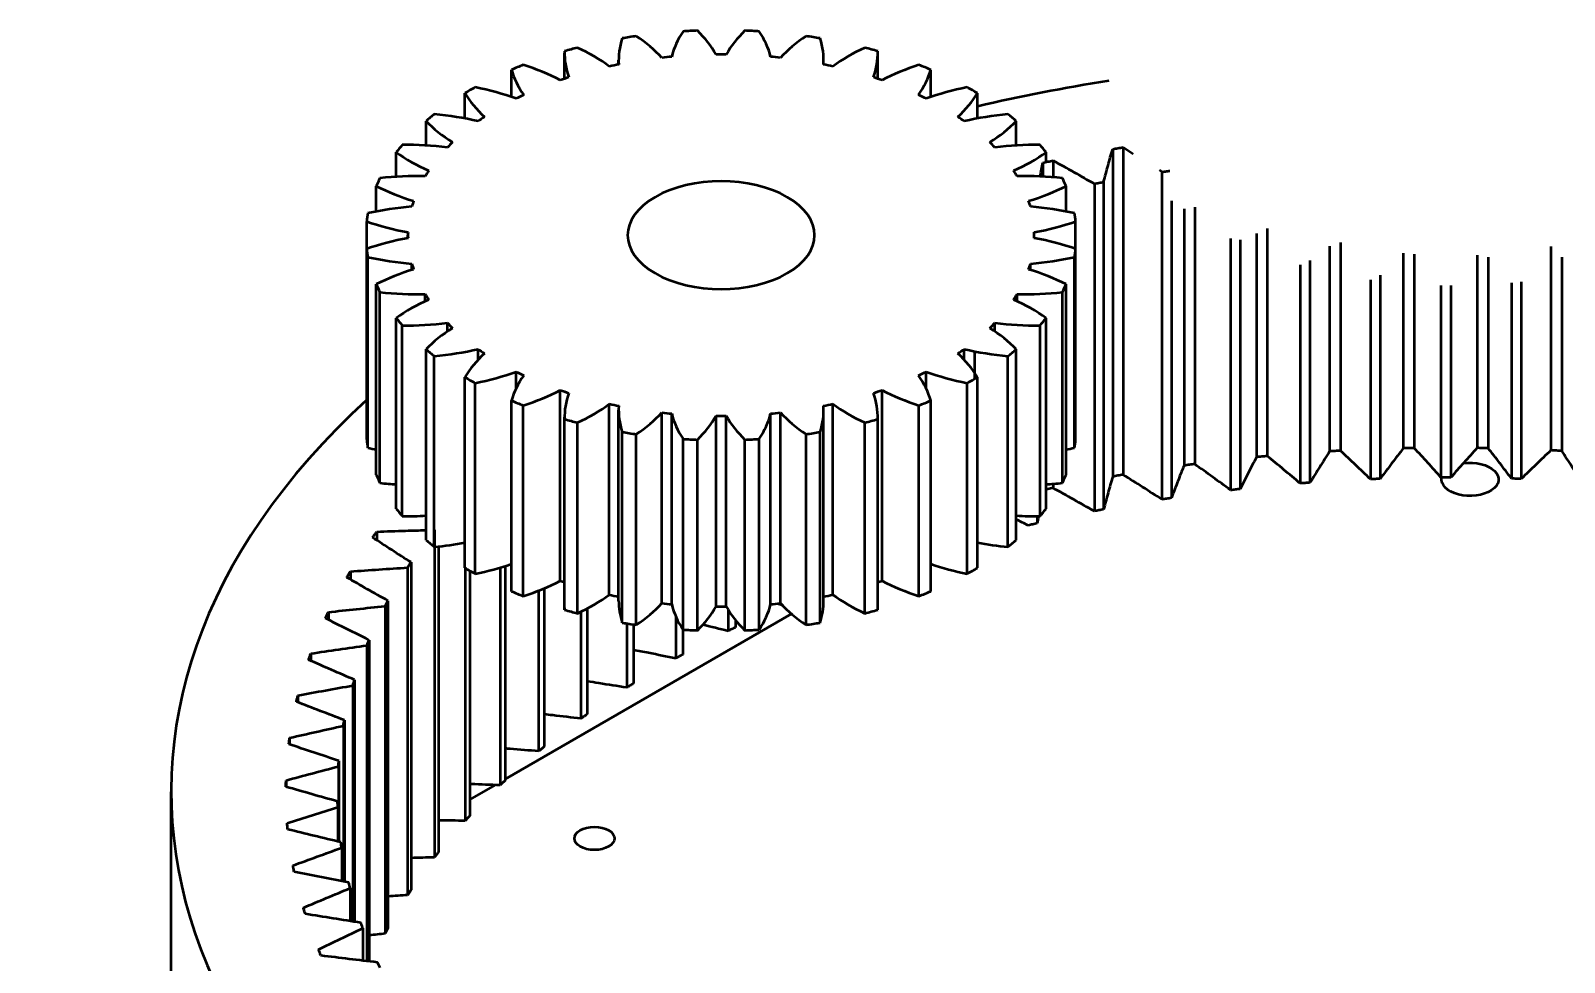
# Model space of a CAD drawing. Header units: inches. Extents: x 632 to 5727, y -9589 to -3994.
# Drawn here: x 723.07 to 769.94, y -4995.19 to -4966.7 of the extents above; entities that cross this region are included whole.
import ezdxf

# ---------------------------------------------------------------- set-up
doc = ezdxf.new("R2010")
doc.units = ezdxf.units.IN
doc.header["$MEASUREMENT"] = 0
doc.layers.add('visible line', color=7, linetype='Continuous', lineweight=50, plot=False)

msp = doc.modelspace()

# ---------------------------------------------------------------- linework, layer by layer
at = {"layer": 'visible line', "extrusion": (-0.707107, -0.408248, 0.57735)}
for p, q in [((739.38677, -4968.16837), (739.38677, -4967.38557)), ((748.96058, -4968.16837), (748.96058, -4967.38557)), ((741.0409, -4967.73201), (741.0409, -4967.60593)), ((747.30645, -4967.73201), (747.30645, -4967.60593)), ((737.76805, -4968.73015), (737.76805, -4967.89255)), ((750.5793, -4968.73015), (750.5793, -4967.89255)), ((736.34314, -4969.3856), (736.34314, -4968.61164)), ((752.00421, -4969.3856), (752.00421, -4968.61164)), ((735.15616, -4970.20848), (735.15616, -4969.46266)), ((753.19119, -4970.20848), (753.19119, -4969.46266)), ((734.24316, -4971.16602), (734.24316, -4970.41975)), ((754.10419, -4970.71581), (754.10419, -4970.41975)), ((754.31579, -4970.67107), (754.31579, -4971.18153)), ((756.14026, -4970.32098), (756.14026, -4980.33616)), ((756.46114, -4970.26587), (756.46114, -4980.28105)), ((754.00162, -4970.73781), (754.00162, -4971.16004)), ((757.64448, -4971.02), (757.64448, -4981.03518)), ((733.63191, -4972.22923), (733.63191, -4971.45384)), ((754.71544, -4972.22923), (754.71544, -4971.45384)), ((755.5796, -4971.38034), (755.5796, -4981.39553)), ((755.86325, -4971.32592), (755.86325, -4981.3411)), ((757.93354, -4971.9044), (757.93354, -4980.99125)), ((733.34095, -4973.37388), (733.34095, -4972.5335)), ((755.0064, -4973.37388), (755.0064, -4972.5335)), ((758.32039, -4972.1528), (758.32039, -4979.99848)), ((758.64667, -4972.0933), (758.64667, -4979.95523)), ((734.60225, -4973.04256), (734.60225, -4972.95369)), ((753.7451, -4973.04256), (753.7451, -4972.95369)), ((760.53322, -4972.90729), (760.53322, -4979.7413)), ((760.8636, -4972.74576), (760.8636, -4979.71009)), ((733.34095, -4979.206), (733.34095, -4973.37388)), ((755.0064, -4979.206), (755.0064, -4973.37388)), ((759.74479, -4973.05163), (759.74479, -4980.75117)), ((760.0381, -4973.09781), (760.0381, -4980.71791)), ((762.76985, -4973.29367), (762.76985, -4979.56568)), ((763.103, -4973.18248), (763.103, -4979.54662)), ((769.5322, -4973.29558), (769.5322, -4979.5335)), ((733.37915, -4979.45805), (733.37915, -4973.62593)), ((734.72221, -4974.01699), (734.72221, -4973.82587)), ((753.62514, -4974.01699), (753.62514, -4973.82587)), ((754.9682, -4979.45805), (754.9682, -4973.62593)), ((761.87208, -4973.86116), (761.87208, -4980.54464)), ((762.16844, -4973.73209), (762.16844, -4980.52219)), ((765.02128, -4973.50744), (765.02128, -4979.47231)), ((765.35584, -4973.53758), (765.35584, -4979.46549)), ((767.27842, -4973.56914), (767.27842, -4979.46156)), ((767.61306, -4973.62929), (767.61306, -4979.46701)), ((769.86557, -4973.6279), (769.86557, -4979.55119)), ((764.01776, -4974.31768), (764.01776, -4980.41642)), ((764.316, -4974.1774), (764.316, -4980.40487)), ((768.32975, -4974.41342), (768.32975, -4980.39667)), ((768.62812, -4974.38172), (768.62812, -4980.40701)), ((733.63191, -4980.28566), (733.63191, -4974.45354)), ((733.74533, -4980.53005), (733.74533, -4974.69793)), ((735.12812, -4974.97517), (735.12812, -4974.76018)), ((753.21923, -4974.97517), (753.21923, -4974.76018)), ((754.60202, -4980.53005), (754.60202, -4974.69793)), ((754.71544, -4980.28566), (754.71544, -4974.45354)), ((766.17321, -4974.4944), (766.17321, -4980.36703)), ((766.47212, -4974.49788), (766.47212, -4980.36642)), ((734.24316, -4981.31975), (734.24316, -4975.48763)), ((734.42837, -4981.54905), (734.42837, -4975.71693)), ((735.80888, -4975.89534), (735.80888, -4975.63961)), ((752.53847, -4975.89534), (752.53847, -4975.63961)), ((753.91898, -4981.54905), (753.91898, -4975.71693)), ((754.10419, -4981.31975), (754.10419, -4975.48763)), ((735.15616, -4982.27684), (735.15616, -4976.44472)), ((735.40752, -4982.4841), (735.40752, -4976.65198)), ((735.40752, -4976.65198), (735.40752, -4976.65198)), ((735.40752, -4982.4841), (735.40752, -4976.65198)), ((736.7438, -4976.76905), (736.7438, -4976.43742)), ((751.60355, -4976.76905), (751.60355, -4976.43742)), ((751.91307, -4976.50418), (751.91307, -4977.34987)), ((752.93984, -4982.4841), (752.93984, -4976.65198)), ((753.19119, -4982.27684), (753.19119, -4976.44472)), ((737.90447, -4977.64733), (737.90447, -4977.12938)), ((750.44288, -4977.64733), (750.44288, -4977.12938)), ((736.34314, -4983.12786), (736.34314, -4977.29574)), ((736.65302, -4983.30677), (736.65302, -4977.47465)), ((739.25562, -4983.52659), (739.25562, -4977.69447)), ((749.09173, -4983.52659), (749.09173, -4977.69447)), ((751.69433, -4983.30677), (751.69433, -4977.47465)), ((752.00421, -4983.12786), (752.00421, -4977.29574)), ((737.76805, -4983.84695), (737.76805, -4978.01484)), ((738.12703, -4983.99208), (738.12703, -4978.15996)), ((740.75621, -4983.94763), (740.75621, -4978.11551)), ((747.59114, -4983.94763), (747.59114, -4978.11551)), ((750.22032, -4983.99208), (750.22032, -4978.15996)), ((750.5793, -4983.84695), (750.5793, -4978.01484)), ((739.38677, -4984.35393), (739.38677, -4978.52181)), ((739.3876, -4984.41226), (739.3876, -4978.58015)), ((741.0409, -4984.13357), (741.0409, -4978.30145)), ((742.36064, -4984.21183), (742.36064, -4978.37971)), ((742.66302, -4984.24261), (742.66302, -4978.4105)), ((744.02015, -4984.31116), (744.02015, -4978.47905)), ((744.3272, -4984.31116), (744.3272, -4978.47905)), ((745.68433, -4984.24261), (745.68433, -4978.4105)), ((745.98671, -4984.21183), (745.98671, -4978.37971)), ((747.30645, -4984.13357), (747.30645, -4978.30145)), ((748.95975, -4984.41226), (748.95975, -4978.58015)), ((748.96058, -4984.35393), (748.96058, -4978.52181)), ((739.78477, -4984.51919), (739.78477, -4978.68707)), ((741.15256, -4984.80662), (741.15256, -4978.9745)), ((741.57586, -4984.8721), (741.57586, -4979.03998)), ((746.77149, -4984.8721), (746.77149, -4979.03998)), ((747.19479, -4984.80662), (747.19479, -4978.9745)), ((748.56258, -4984.51919), (748.56258, -4978.68707)), ((743.00519, -4979.17965), (743.00519, -4985.77697)), ((743.00933, -4985.01803), (743.00933, -4979.18591)), ((743.44589, -4985.04008), (743.44589, -4979.20797)), ((744.90146, -4985.04008), (744.90146, -4979.20797)), ((745.33803, -4985.01803), (745.33803, -4979.18591)), ((754.31579, -4980.55796), (754.31579, -4980.68625)), ((753.83556, -4981.54952), (753.83556, -4981.76606)), ((733.64943, -4982.02135), (733.64943, -4982.28414)), ((735.40939, -4981.9666), (735.40939, -4991.98179)), ((735.40752, -4982.4841), (735.40752, -4982.4841)), ((735.53259, -4982.47182), (735.53259, -4991.82456)), ((732.8414, -4983.2382), (732.8414, -4983.4838)), ((734.59179, -4983.11911), (734.59179, -4993.1343)), ((734.69748, -4982.95769), (734.69748, -4992.97287)), ((736.35194, -4983.13315), (736.35194, -4990.86154)), ((736.49217, -4983.21571), (736.49217, -4990.70914)), ((737.41566, -4983.12057), (737.41566, -4989.77806)), ((737.57235, -4983.07324), (737.57235, -4989.6311)), ((738.76878, -4983.755), (738.76878, -4988.59478)), ((733.99019, -4984.13427), (733.99019, -4994.14945)), ((738.59626, -4983.82522), (738.59626, -4988.73571)), ((732.16866, -4984.48218), (732.16866, -4984.71357)), ((733.90245, -4984.29924), (733.90245, -4994.31442)), ((739.88899, -4984.46925), (739.88899, -4987.73869)), ((740.07665, -4984.37344), (740.07665, -4987.60437)), ((742.78959, -4984.61663), (742.78959, -4985.8965)), ((744.38577, -4984.41038), (744.38577, -4985.05875)), ((744.61407, -4984.72926), (744.61407, -4984.94736)), ((741.28865, -4984.82883), (741.28865, -4986.79102)), ((741.49068, -4984.85977), (741.49068, -4986.66383)), ((733.34414, -4985.50223), (733.34414, -4995.1536)), ((733.41358, -4985.33438), (733.41358, -4995.16173)), ((731.63394, -4985.74829), (731.63394, -4985.96785)), ((732.96997, -4986.55319), (732.96997, -4993.95108)), ((731.23938, -4987.03144), (731.23938, -4987.24109)), ((732.91911, -4986.72325), (732.91911, -4993.94316)), ((732.62906, -4987.95737), (732.62906, -4992.72288)), ((732.66114, -4987.78579), (732.66114, -4992.72916)), ((730.98657, -4988.32645), (730.98657, -4988.52783)), ((732.47517, -4989.19963), (732.47517, -4991.49806)), ((732.48834, -4989.02722), (732.48834, -4991.50119)), ((730.87653, -4989.6281), (730.87653, -4989.82258)), ((727.36679, -4999.99313), (727.36679, -4989.97795)), ((732.45806, -4990.44502), (732.45806, -4991.494)), ((732.57779, -4991.68853), (732.57779, -4992.71285)), ((732.83389, -4992.92515), (732.83389, -4993.92988)), ((733.22531, -4994.1499), (733.22531, -4995.13966))]:
    msp.add_line(p, q, dxfattribs=at)
at = {"layer": 'visible line'}
for p, q in [((756.46114, -4970.26587), (756.76957, -4970.46243)), ((757.64448, -4971.02), (757.56671, -4970.97043)), ((748.96058, -4983.01531), (748.95975, -4983.01579)), ((746.32539, -4984.53674), (737.57235, -4989.59031)), ((737.2595, -4989.77094), (736.49217, -4990.21395))]:
    msp.add_line(p, q, dxfattribs=at)
for centre, major_axis, start_param, end_param in [((744.17368, -4972.95369), (-10.85714, 0), -1.32917987, -1.28881401), ((736.93708, -4969.19083), (-6.14111, 0), -2.65334371, -2.42700715), ((748.74475, -4967.98878), (-6.14111, 0), -0.36551965, -0.1391831), ((744.17368, -4972.95369), (-10.85714, 0), -1.50371279, -1.46334693), ((738.17876, -4968.52248), (6.14111, 0), 0.31371602, 0.54005257), ((750.16859, -4968.52248), (-6.14111, 0), -0.54005257, -0.31371602), ((744.17368, -4972.95369), (-10.85714, 0), -1.67824572, -1.63787986), ((739.6026, -4967.98878), (6.14111, 0), 0.1391831, 0.36551965), ((751.41027, -4969.19083), (-6.14111, 0), -0.7145855, -0.48824895), ((744.17368, -4972.95369), (-10.85714, 0), -1.85277865, -1.81241278), ((745.52788, -4967.38557), (-6.14111, 0), -0.0164538, 0.20988275), ((744.17368, -4972.95369), (-10.85714, 0), -1.15464694, -1.11428108), ((735.91527, -4969.9735), (-6.14111, 0), -2.47881078, -2.25247423), ((747.18202, -4967.60593), (-6.14111, 0), -0.19098672, 0.03534983), ((741.16533, -4967.60593), (6.14111, 0), -0.03534983, 0.19098672), ((752.43208, -4969.9735), (-6.14111, 0), -0.88911843, -0.66278187), ((744.17368, -4972.95369), (-10.85714, 0), -2.02731157, -1.98694571), ((742.81947, -4967.38557), (6.14111, 0), -0.20988275, 0.0164538), ((744.17368, -4972.95369), (-10.85714, 0), -0.98011402, -0.93974816), ((735.14439, -4970.84673), (-6.14111, 0), -2.30427786, -2.0779413), ((744.17368, -4972.95369), (-9.57143, 0), -1.23777088, -1.20569007), ((744.17368, -4972.95369), (-9.57143, 0), -1.41230381, -1.38022299), ((744.17368, -4972.95369), (-9.57143, 0), -1.58683673, -1.55475592), ((744.17368, -4972.95369), (-9.57143, 0), -1.76136966, -1.72928884), ((744.17368, -4972.95369), (-9.57143, 0), -1.93590259, -1.90382177), ((753.20296, -4970.84673), (-6.14111, 0), -1.06365135, -0.8373148), ((744.17368, -4972.95369), (-10.85714, 0), -2.2018445, -2.16147863), ((743.8326, -4967.3344), (-6.14111, 0), 0.15807913, 0.38441568), ((744.17368, -4972.95369), (-9.57143, 0), -1.06323796, -1.03115714), ((744.17368, -4972.95369), (-9.57143, 0), -2.11043551, -2.07835469), ((744.51475, -4967.3344), (6.14111, 0), -0.38441568, -0.15807913), ((766.4429, -4989.97795), (-39.07611, 0), 4.98229344, 5.09086174), ((744.17368, -4972.95369), (-10.85714, 0), -0.80558109, -0.76521523), ((742.14768, -4967.45396), (-6.14111, 0), 0.33261205, 0.5589486), ((734.64786, -4971.78398), (-6.14111, 0), -2.12974493, -1.90340838), ((744.17368, -4972.95369), (-9.57143, 0), -0.88870503, -0.85662422), ((744.17368, -4972.95369), (-9.57143, 0), -2.28496844, -2.25288762), ((753.69949, -4971.78398), (-6.14111, 0), -1.23818428, -1.01184772), ((746.19967, -4967.45396), (6.14111, 0), -0.5589486, -0.33261205), ((744.17368, -4972.95369), (-10.85714, 0), -2.37637742, -2.33601156), ((744.17368, -4972.95369), (-10.85714, 0), -0.63104817, -0.59068231), ((734.44077, -4972.75677), (-6.14111, 0), -1.95521201, -1.72887545), ((753.90658, -4972.75677), (-6.14111, 0), -1.4127172, -1.18638065), ((744.17368, -4972.95369), (-10.85714, 0), -2.55091035, -2.51054448), ((740.52432, -4967.74063), (6.14111, 0), -2.63444768, -2.40811112), ((744.17368, -4972.95369), (-9.57143, 0), -0.71417211, -0.68209129), ((744.17368, -4972.95369), (-9.57143, 0), -2.45950136, -2.42742054), ((747.82303, -4967.74063), (6.14111, 0), -0.73348153, -0.50714498), ((744.17368, -4972.95369), (-10.85714, 0), -0.45651524, -0.41614938), ((734.52941, -4973.73554), (-6.14111, 0), -1.78067908, -1.55434253), ((744.17368, -4972.95369), (-9.57143, 0), -0.53963918, -0.50755837), ((744.17368, -4972.95369), (-9.57143, 0), -2.63403429, -2.60195347), ((753.81794, -4973.73554), (-6.14111, 0), -1.58725013, -1.36091357), ((744.17368, -4972.95369), (-10.85714, 0), -2.72544327, -2.68507741), ((739.01184, -4968.1857), (6.14111, 0), -2.45991475, -2.2335782), ((749.33551, -4968.1857), (6.14111, 0), -0.90801446, -0.6816779), ((734.91108, -4974.69056), (-6.14111, 0), -1.60614616, -1.3798096), ((744.17368, -4972.95369), (-9.57143, 0), -0.36510626, -0.33302544), ((744.17368, -4972.95369), (9.57143, 0), 0.33302544, 0.36510626), ((753.43627, -4974.69056), (-6.14111, 0), -1.76178305, -1.5354465), ((744.17368, -4972.95369), (-10.85714, 0), -0.28198232, -0.24161646), ((737.6562, -4968.77564), (6.14111, 0), -2.28538183, -2.05904527), ((750.69115, -4968.77564), (6.14111, 0), -1.08254738, -0.85621083), ((744.17368, -4972.95369), (10.85714, 0), 0.24161646, 0.28198232), ((735.57419, -4975.5928), (-6.14111, 0), -1.43161323, -1.20527668), ((744.17368, -4972.95369), (-9.57143, 0), -0.19057333, -0.15849252), ((744.17368, -4972.95369), (9.57143, 0), 0.15849252, 0.19057333), ((752.77316, -4975.5928), (-6.14111, 0), -1.93631598, -1.70997942), ((744.17368, -4972.95369), (-10.85714, 0), -0.10744939, -0.06708353), ((736.4986, -4969.49253), (6.14111, 0), -2.1108489, -1.88451235), ((751.84875, -4969.49253), (6.14111, 0), -1.25708031, -1.03074375), ((744.17368, -4972.95369), (10.85714, 0), 0.06708353, 0.10744939), ((744.17368, -4972.95369), (-9.57143, 0), -0.01604041, 0.01604041), ((744.17368, -4972.95369), (9.57143, 0), -0.01604041, 0.01604041), ((736.4986, -4976.41485), (-6.14111, 0), -1.25708031, -1.03074375), ((744.17368, -4972.95369), (-10.85714, 0), 0.06708353, 0.10744939), ((751.84875, -4976.41485), (-6.14111, 0), -2.1108489, -1.88451235), ((744.17368, -4972.95369), (10.85714, 0), -0.10744939, -0.06708353), ((735.57419, -4970.31458), (6.14111, 0), -1.93631598, -1.70997942), ((744.17368, -4972.95369), (-9.57143, 0), 0.15849252, 0.19057333), ((744.17368, -4972.95369), (9.57143, 0), -0.19057333, -0.15849252), ((752.77316, -4970.31458), (6.14111, 0), -1.43161323, -1.20527668), ((737.6562, -4977.13174), (-6.14111, 0), -1.08254738, -0.85621083), ((750.69115, -4977.13174), (-6.14111, 0), -2.28538183, -2.05904527), ((744.17368, -4972.95369), (-10.85714, 0), 0.24161646, 0.28198232), ((734.91108, -4971.21682), (6.14111, 0), -1.76178305, -1.5354465), ((744.17368, -4972.95369), (-9.57143, 0), 0.33302544, 0.36510626), ((744.17368, -4972.95369), (9.57143, 0), -0.36510626, -0.33302544), ((753.43627, -4971.21682), (6.14111, 0), -1.60614616, -1.3798096), ((744.17368, -4972.95369), (10.85714, 0), -0.28198232, -0.24161646), ((739.01184, -4977.72168), (-6.14111, 0), -0.90801446, -0.6816779), ((749.33551, -4977.72168), (-6.14111, 0), -2.45991475, -2.2335782), ((744.17368, -4972.95369), (10.85714, 0), -2.72544327, -2.68507741), ((734.52941, -4972.17184), (6.14111, 0), -1.58725013, -1.36091357), ((740.52432, -4978.16675), (-6.14111, 0), -0.73348153, -0.50714498), ((744.17368, -4972.95369), (9.57143, 0), -2.63403429, -2.60195347), ((744.17368, -4972.95369), (9.57143, 0), -0.53963918, -0.50755837), ((747.82303, -4978.16675), (-6.14111, 0), -2.63444768, -2.40811112), ((753.81794, -4972.17184), (6.14111, 0), -1.78067908, -1.55434253), ((744.17368, -4972.95369), (10.85714, 0), -0.45651524, -0.41614938), ((744.17368, -4972.95369), (10.85714, 0), -2.55091035, -2.51054424), ((734.44077, -4973.15061), (6.14111, 0), -1.41271627, -1.18638065), ((742.14768, -4978.45342), (-6.14111, 0), -0.5589486, -0.33261205), ((744.17368, -4972.95369), (9.57143, 0), -2.45950136, -2.42742054), ((744.17368, -4972.95369), (9.57143, 0), -0.71417211, -0.68209129), ((746.19967, -4978.45342), (6.14111, 0), 0.33261205, 0.5589486), ((753.90658, -4973.15061), (6.14111, 0), -1.95521201, -1.72887545), ((744.17368, -4972.95369), (10.85714, 0), -0.63104817, -0.59068231), ((734.64786, -4974.1234), (6.14111, 0), -1.23818428, -1.01184772), ((744.17368, -4972.95369), (9.57143, 0), -2.28496844, -2.25288762), ((744.17368, -4972.95369), (9.57143, 0), -0.88870503, -0.85662422), ((753.69949, -4974.1234), (6.14111, 0), -2.12974493, -1.90340838), ((744.17368, -4972.95369), (10.85714, 0), -2.37637742, -2.33601156), ((743.8326, -4978.57299), (-6.14111, 0), -0.38441568, -0.15807913), ((735.14439, -4975.06065), (6.14111, 0), -1.06365135, -0.8373148), ((744.17368, -4972.95369), (9.57143, 0), -2.11043551, -2.07835469), ((744.17368, -4972.95369), (9.57143, 0), -1.06323796, -1.03115714), ((753.20296, -4975.06065), (6.14111, 0), -2.30427786, -2.0779413), ((744.51475, -4978.57299), (6.14111, 0), 0.15807913, 0.38441568), ((744.17368, -4972.95369), (10.85714, 0), -0.80558109, -0.76521523), ((766.4429, -4989.97795), (-39.07611, 0), -0.56026441, 3.70185706), ((744.17368, -4972.95369), (10.85714, 0), -2.2018445, -2.16147863), ((745.52788, -4978.52181), (-6.14111, 0), -0.20988275, 0.0164538), ((735.91527, -4975.93388), (6.14111, 0), -0.88911843, -0.66278187), ((744.17368, -4972.95369), (9.57143, 0), -1.93590259, -1.90382177), ((744.17368, -4972.95369), (9.57143, 0), -1.23777088, -1.20569007), ((752.43208, -4975.93388), (6.14111, 0), -2.47881078, -2.25247423), ((742.81947, -4978.52181), (6.14111, 0), -0.0164538, 0.20988275), ((744.17368, -4972.95369), (10.85714, 0), -0.98011402, -0.93974816), ((744.17368, -4972.95369), (10.85714, 0), -2.02731157, -1.98694571), ((747.18202, -4978.30145), (-6.14111, 0), -0.03534983, 0.19098672), ((736.93708, -4976.71655), (6.14111, 0), -0.7145855, -0.48824895), ((744.17368, -4972.95369), (9.57143, 0), -1.76136966, -1.72928884), ((748.74475, -4977.9186), (-6.14111, 0), 0.1391831, 0.36551965), ((738.17876, -4977.3849), (6.14111, 0), -0.54005257, -0.31371602), ((744.17368, -4972.95369), (9.57143, 0), -1.58683673, -1.55475592), ((750.16859, -4977.3849), (-6.14111, 0), 0.31371602, 0.54005257), ((739.6026, -4977.9186), (6.14111, 0), -0.36551965, -0.1391831), ((744.17368, -4972.95369), (9.57143, 0), -1.41230381, -1.38022299), ((751.41027, -4976.71655), (6.14111, 0), -2.65334371, -2.42700715), ((741.16533, -4978.30145), (6.14111, 0), -0.19098672, 0.03534983), ((744.17368, -4972.95369), (10.85714, 0), -1.15464694, -1.11428108), ((744.17368, -4972.95369), (10.85714, 0), -1.85277865, -1.81241278), ((744.17368, -4972.95369), (10.85714, 0), -1.32917987, -1.28881401), ((744.17368, -4978.78581), (-10.85714, 0), 0.06708353, 0.10744939), ((735.57419, -4976.1467), (6.14111, 0), -1.93631598, -1.89259798), ((744.17368, -4972.95369), (10.85714, 0), -1.67824572, -1.63787986), ((744.17368, -4972.95369), (10.85714, 0), -1.50371279, -1.46334693), ((752.77316, -4976.1467), (6.14111, 0), -1.24899468, -1.20527668), ((744.17368, -4978.78581), (10.85714, 0), -0.10744939, -0.06708353), ((744.17368, -4978.78581), (-10.85714, 0), 0.24161646, 0.28198232), ((744.17368, -4978.78581), (10.85714, 0), -0.28198232, -0.24161646), ((734.91108, -4977.04894), (6.14111, 0), -1.76178305, -1.6797734), ((753.43627, -4977.04894), (6.14111, 0), -1.46181925, -1.3798096), ((744.17368, -4978.78581), (10.85714, 0), -2.72544327, -2.68507741), ((744.17368, -4978.78581), (10.85714, 0), -0.45651524, -0.41614938), ((734.52941, -4978.00396), (6.14111, 0), -1.58725013, -1.46856042), ((753.81794, -4978.00396), (6.14111, 0), -1.67303223, -1.55434253), ((744.17368, -4978.78581), (10.85714, 0), -2.55091035, -2.51054424), ((734.44077, -4978.98273), (6.14111, 0), -1.41271627, -1.25583855), ((753.90658, -4978.98273), (6.14111, 0), -1.8857541, -1.72887545), ((744.17368, -4978.78581), (10.85714, 0), -0.63104817, -0.59068231), ((744.17368, -4978.78581), (10.85714, 0), -2.37637742, -2.33601156), ((734.64786, -4979.95552), (6.14111, 0), -1.23818428, -1.03783944), ((753.69949, -4979.95552), (6.14111, 0), -2.10375322, -1.90340838), ((744.17368, -4978.78581), (10.85714, 0), -0.80558109, -0.76521523), ((735.14439, -4980.89277), (6.14111, 0), -1.06365135, -0.8373148), ((744.17368, -4978.78581), (9.57143, 0), -2.11043551, -2.09453917), ((744.17368, -4978.78581), (9.57143, 0), -1.04705349, -1.03115714), ((753.20296, -4980.89277), (6.14111, 0), -2.30427786, -2.0779413), ((744.17368, -4978.78581), (10.85714, 0), -2.2018445, -2.16147863), ((735.91527, -4981.766), (6.14111, 0), -0.88911843, -0.66278187), ((744.17368, -4978.78581), (9.57143, 0), -1.93590259, -1.90424594), ((747.18202, -4984.13357), (-6.14111, 0), 0, 0.19098672), ((736.93708, -4982.54867), (6.14111, 0), -0.7145855, -0.48824895), ((744.17368, -4978.78581), (9.57143, 0), -1.76136966, -1.72928884), ((748.74475, -4983.75072), (-6.14111, 0), 0.1391831, 0.36551965), ((739.6026, -4983.75072), (6.14111, 0), -0.36551965, -0.1391831), ((744.17368, -4978.78581), (9.57143, 0), -1.41230381, -1.38022299), ((751.41027, -4982.54867), (6.14111, 0), -2.65334371, -2.42700715), ((741.16533, -4984.13357), (6.14111, 0), -0.19098672, 0), ((744.17368, -4978.78581), (9.57143, 0), -1.23734671, -1.20569007), ((752.43208, -4981.766), (6.14111, 0), -2.47881078, -2.25247423), ((744.17368, -4978.78581), (10.85714, 0), -0.98011402, -0.93974816), ((745.52788, -4984.35393), (-6.14111, 0), 0, 0.0164538), ((744.17368, -4978.78581), (10.85714, 0), -2.02731157, -1.98694571), ((738.17876, -4983.21702), (6.14111, 0), -0.54005257, -0.31371602), ((744.17368, -4978.78581), (9.57143, 0), -1.58683673, -1.55475592), ((750.16859, -4983.21702), (-6.14111, 0), 0.31371602, 0.54005257), ((744.17368, -4978.78581), (10.85714, 0), -1.15464694, -1.11428108), ((742.81947, -4984.35393), (6.14111, 0), -0.0164538, 0), ((744.17368, -4978.78581), (10.85714, 0), -1.85277865, -1.81241278), ((744.17368, -4978.78581), (10.85714, 0), -1.67824572, -1.63787986), ((744.17368, -4978.78581), (10.85714, 0), -1.50371279, -1.46334693), ((744.17368, -4978.78581), (10.85714, 0), -1.32917987, -1.28881401)]:
    msp.add_ellipse(centre, major_axis=major_axis, ratio=0.57735027, start_param=start_param, end_param=end_param, dxfattribs=at)
at = {"layer": 'visible line', "extrusion": (9.9378e-30, 1.66533e-16, -1)}
msp.add_ellipse((744.17368, -4972.95369), major_axis=(-2.85714, 0), ratio=0.57735027, start_param=-5.49778714, end_param=0.78539816, dxfattribs=at)
at = {"layer": 'visible line', "extrusion": (0, 0, -1)}
msp.add_ellipse((767.06149, -4980.42189), major_axis=(-0.87482, 0), ratio=0.57735027, start_param=1.33361169, end_param=6.39217885, dxfattribs=at)
at = {"layer": 'visible line'}
msp.add_ellipse((740.3013, -4991.40046), major_axis=(-0.61237, 0), ratio=0.57735027, dxfattribs=at)
for points, knots in [([(754.00162, -4970.73781), (754.05389, -4970.72655), (754.10621, -4970.71535), (754.21093, -4970.6931), (754.26334, -4970.68205), (754.31579, -4970.67107)], [0, 0, 0, 0, 0.47762487, 0.47762487, 0.95524974, 0.95524974, 0.95524974, 0.95524974]), ([(754.31579, -4970.67107), (754.52863, -4970.78779), (754.73985, -4970.90565), (755.1604, -4971.14235), (755.37, -4971.26135), (755.5796, -4971.38034)], [0, 0, 0, 0, 2.5128792, 2.5128792, 5.02821938, 5.02821938, 5.02821938, 5.02821938]), ([(755.86325, -4971.32592), (755.90778, -4971.15816), (755.95231, -4970.9904), (756.04378, -4970.65545), (756.09078, -4970.48804), (756.14026, -4970.32098)], [0, 0, 0, 0, 2.51636882, 2.51636882, 5.03027565, 5.03027565, 5.03027565, 5.03027565]), ([(756.14026, -4970.32098), (756.19366, -4970.31165), (756.24711, -4970.30239), (756.35407, -4970.28402), (756.40758, -4970.27491), (756.46114, -4970.26587)], [0, 0, 0, 0, 0.47762487, 0.47762487, 0.95524974, 0.95524974, 0.95524974, 0.95524974]), ([(757.64448, -4971.02), (757.6926, -4971.01255), (757.74075, -4971.00517), (757.83711, -4970.99053), (757.88531, -4970.98326), (757.88248, -4970.98371)], [0, 0, 0, 0, 0.426448268, 0.426448268, 0.852896536, 0.852896536, 0.852896536, 0.852896536]), ([(755.5796, -4971.38034), (755.62681, -4971.37115), (755.67405, -4971.36202), (755.7686, -4971.34388), (755.81591, -4971.33487), (755.86325, -4971.32592)], [0, 0, 0, 0, 0.426448268, 0.426448268, 0.852896536, 0.852896536, 0.852896536, 0.852896536]), ([(762.76985, -4979.56568), (762.66651, -4979.72431), (762.56548, -4979.88356), (762.36587, -4980.20246), (762.26715, -4980.36233), (762.16844, -4980.52219)], [0, 0, 0, 0, 2.5128792, 2.5128792, 5.02821939, 5.02821939, 5.02821939, 5.02821939]), ([(763.103, -4979.54662), (763.04745, -4979.54965), (762.99191, -4979.55275), (762.88086, -4979.5591), (762.82535, -4979.56235), (762.76985, -4979.56568)], [0, 0, 0, 0, 0.47762487, 0.47762487, 0.95524974, 0.95524974, 0.95524974, 0.95524974]), ([(764.01776, -4980.41642), (763.86664, -4980.27085), (763.71552, -4980.12527), (763.41142, -4979.83518), (763.25824, -4979.69047), (763.103, -4979.54662)], [0, 0, 0, 0, 2.51636883, 2.51636883, 5.03027566, 5.03027566, 5.03027566, 5.03027566]), ([(765.02128, -4979.47231), (764.90071, -4979.62684), (764.7824, -4979.78206), (764.54815, -4980.09302), (764.43207, -4980.24894), (764.316, -4980.40487)], [0, 0, 0, 0, 2.5128792, 2.5128792, 5.02821938, 5.02821938, 5.02821938, 5.02821938]), ([(765.35584, -4979.46549), (765.30007, -4979.46647), (765.24431, -4979.46753), (765.13278, -4979.46981), (765.07703, -4979.47102), (765.02128, -4979.47231)], [0, 0, 0, 0, 0.47762487, 0.47762487, 0.95524974, 0.95524974, 0.95524974, 0.95524974]), ([(766.17321, -4980.36703), (766.03839, -4980.21622), (765.90357, -4980.0654), (765.63194, -4979.76476), (765.49497, -4979.61473), (765.35584, -4979.46549)], [0, 0, 0, 0, 2.51636883, 2.51636883, 5.03027566, 5.03027566, 5.03027566, 5.03027566]), ([(767.27842, -4979.46156), (767.14113, -4979.61137), (767.00599, -4979.76195), (766.73806, -4980.0637), (766.60509, -4980.21506), (766.47212, -4980.36642)], [0, 0, 0, 0, 2.5128792, 2.5128792, 5.02821938, 5.02821938, 5.02821938, 5.02821938]), ([(767.61306, -4979.46701), (767.5573, -4979.46595), (767.50153, -4979.46497), (767.38998, -4979.46315), (767.3342, -4979.46232), (767.27842, -4979.46156)], [0, 0, 0, 0, 0.47762487, 0.47762487, 0.95524974, 0.95524974, 0.95524974, 0.95524974]), ([(768.32975, -4980.39667), (768.21177, -4980.24122), (768.09378, -4980.08578), (767.85573, -4979.77579), (767.73552, -4979.62105), (767.61306, -4979.46701)], [0, 0, 0, 0, 2.51636883, 2.51636883, 5.03027566, 5.03027566, 5.03027566, 5.03027566]), ([(769.5322, -4979.5335), (769.37873, -4979.67797), (769.22732, -4979.8233), (768.92678, -4980.11463), (768.77745, -4980.26082), (768.62812, -4980.40701)], [0, 0, 0, 0, 2.5128792, 2.5128792, 5.02821938, 5.02821938, 5.02821938, 5.02821938]), ([(769.86557, -4979.55119), (769.81003, -4979.54809), (769.75448, -4979.54506), (769.64336, -4979.53917), (769.58779, -4979.53629), (769.5322, -4979.5335)], [0, 0, 0, 0, 0.47762487, 0.47762487, 0.95524974, 0.95524974, 0.95524974, 0.95524974]), ([(770.47869, -4980.50522), (770.37802, -4980.34576), (770.27735, -4980.18631), (770.07383, -4979.86823), (769.97086, -4979.70939), (769.86557, -4979.55119)], [0, 0, 0, 0, 2.51636883, 2.51636883, 5.03027566, 5.03027566, 5.03027566, 5.03027566]), ([(758.32039, -4979.99848), (758.25266, -4980.16339), (758.18736, -4980.32874), (758.05928, -4980.65966), (757.99641, -4980.82546), (757.93354, -4980.99125)], [0, 0, 0, 0, 2.5128792, 2.5128792, 5.02821938, 5.02821938, 5.02821938, 5.02821938]), ([(758.64667, -4979.95523), (758.59223, -4979.96229), (758.53782, -4979.96942), (758.42906, -4979.98384), (758.37471, -4979.99112), (758.32039, -4979.99848)], [0, 0, 0, 0, 0.47762487, 0.47762487, 0.95524974, 0.95524974, 0.95524974, 0.95524974]), ([(759.74479, -4980.75117), (759.56297, -4980.61781), (759.38115, -4980.48445), (759.01588, -4980.21892), (758.83221, -4980.08657), (758.64667, -4979.95523)], [0, 0, 0, 0, 2.51636883, 2.51636883, 5.03027566, 5.03027566, 5.03027566, 5.03027566]), ([(760.53322, -4979.7413), (760.44751, -4979.9034), (760.36418, -4980.06603), (760.2, -4980.3916), (760.11905, -4980.55476), (760.0381, -4980.71791)], [0, 0, 0, 0, 2.5128792, 2.5128792, 5.02821938, 5.02821938, 5.02821938, 5.02821938]), ([(760.8636, -4979.71009), (760.8085, -4979.71514), (760.75341, -4979.72027), (760.64329, -4979.73067), (760.58824, -4979.73595), (760.53322, -4979.7413)], [0, 0, 0, 0, 0.47762487, 0.47762487, 0.95524974, 0.95524974, 0.95524974, 0.95524974]), ([(761.87208, -4980.54464), (761.70527, -4980.40489), (761.53846, -4980.26514), (761.2031, -4979.98677), (761.03433, -4979.84796), (760.8636, -4979.71009)], [0, 0, 0, 0, 2.51636883, 2.51636883, 5.03027566, 5.03027566, 5.03027566, 5.03027566]), ([(756.14026, -4980.33616), (756.09078, -4980.50322), (756.04378, -4980.67063), (755.95231, -4981.00558), (755.90778, -4981.17334), (755.86325, -4981.3411)], [0, 0, 0, 0, 2.5128792, 2.5128792, 5.02821939, 5.02821939, 5.02821939, 5.02821939]), ([(756.46114, -4980.28105), (756.40758, -4980.29009), (756.35407, -4980.2992), (756.24711, -4980.31757), (756.19366, -4980.32683), (756.14026, -4980.33616)], [0, 0, 0, 0, 0.47762487, 0.47762487, 0.95524974, 0.95524974, 0.95524974, 0.95524974]), ([(757.64448, -4981.03518), (757.44838, -4980.90875), (757.25227, -4980.78232), (756.85857, -4980.53069), (756.66073, -4980.40533), (756.46114, -4980.28105)], [0, 0, 0, 0, 2.51636883, 2.51636883, 5.03027566, 5.03027566, 5.03027566, 5.03027566]), ([(764.316, -4980.40487), (764.26628, -4980.40667), (764.21656, -4980.40853), (764.11715, -4980.41238), (764.06745, -4980.41437), (764.01776, -4980.41642)], [0, 0, 0, 0, 0.426448268, 0.426448268, 0.852896536, 0.852896536, 0.852896536, 0.852896536]), ([(766.47212, -4980.36642), (766.4223, -4980.3664), (766.37248, -4980.36644), (766.27285, -4980.36664), (766.22303, -4980.36681), (766.17321, -4980.36703)], [0, 0, 0, 0, 0.426448268, 0.426448268, 0.852896536, 0.852896536, 0.852896536, 0.852896536]), ([(768.62812, -4980.40701), (768.5784, -4980.40516), (768.52868, -4980.40337), (768.42923, -4980.39993), (768.37949, -4980.39827), (768.32975, -4980.39667)], [0, 0, 0, 0, 0.426448268, 0.426448268, 0.852896536, 0.852896536, 0.852896536, 0.852896536]), ([(754.31579, -4980.68625), (754.26334, -4980.69723), (754.21093, -4980.70828), (754.14044, -4980.72326), (754.12231, -4980.72712), (754.10419, -4980.73099)], [0, 0, 0, 0, 0.47762487, 0.47762487, 0.643027337, 0.643027337, 0.643027337, 0.643027337]), ([(755.5796, -4981.39553), (755.37, -4981.27653), (755.1604, -4981.15754), (754.73985, -4980.92083), (754.52863, -4980.80297), (754.31579, -4980.68625)], [0, 0, 0, 0, 2.51636883, 2.51636883, 5.03027566, 5.03027566, 5.03027566, 5.03027566]), ([(760.0381, -4980.71791), (759.98917, -4980.72333), (759.94027, -4980.72881), (759.8425, -4980.7399), (759.79364, -4980.7455), (759.74479, -4980.75117)], [0, 0, 0, 0, 0.426448268, 0.426448268, 0.852896536, 0.852896536, 0.852896536, 0.852896536]), ([(762.16844, -4980.52219), (762.11902, -4980.5258), (762.06961, -4980.52948), (761.97082, -4980.53697), (761.92144, -4980.54077), (761.87208, -4980.54464)], [0, 0, 0, 0, 0.426448268, 0.426448268, 0.852896536, 0.852896536, 0.852896536, 0.852896536]), ([(755.86325, -4981.3411), (755.81591, -4981.35005), (755.7686, -4981.35906), (755.67405, -4981.3772), (755.62681, -4981.38634), (755.5796, -4981.39553)], [0, 0, 0, 0, 0.426448268, 0.426448268, 0.852896536, 0.852896536, 0.852896536, 0.852896536]), ([(757.93354, -4980.99125), (757.88531, -4980.99845), (757.83711, -4981.00571), (757.74075, -4981.02035), (757.6926, -4981.02774), (757.64448, -4981.03518)], [0, 0, 0, 0, 0.426448268, 0.426448268, 0.852896536, 0.852896536, 0.852896536, 0.852896536]), ([(753.83556, -4981.76606), (753.7893, -4981.77672), (753.74307, -4981.78745), (753.65071, -4981.80902), (753.60456, -4981.81986), (753.55846, -4981.83076)], [0, 0, 0, 0, 0.426448268, 0.426448268, 0.852896536, 0.852896536, 0.852896536, 0.852896536]), ([(733.52119, -4982.19989), (733.54232, -4982.17008), (733.56357, -4982.14029), (733.60632, -4982.08078), (733.62781, -4982.05105), (733.64943, -4982.02135)], [0, 0, 0, 0, 0.47762487, 0.47762487, 0.95524974, 0.95524974, 0.95524974, 0.95524974]), ([(734.69748, -4982.95769), (734.50003, -4982.83195), (734.30259, -4982.70622), (733.90998, -4982.45402), (733.71457, -4982.3274), (733.52119, -4982.19989)], [0, 0, 0, 0, 2.51636883, 2.51636883, 5.03027566, 5.03027566, 5.03027566, 5.03027566]), ([(733.64943, -4982.02135), (733.94236, -4982.01028), (734.23563, -4982.00067), (734.7378, -4981.98547), (734.94696, -4981.97951), (735.15616, -4981.97366)], [0, 0, 0, 0, 2.5128792, 2.5128792, 4.30509556, 4.30509556, 4.30509556, 4.30509556]), ([(732.73302, -4983.42107), (732.75084, -4983.39054), (732.76877, -4983.36004), (732.8049, -4983.29908), (732.82309, -4983.26863), (732.8414, -4983.2382)], [0, 0, 0, 0, 0.47762487, 0.47762487, 0.95524974, 0.95524974, 0.95524974, 0.95524974]), ([(732.8414, -4983.2382), (733.13252, -4983.21642), (733.42414, -4983.19609), (734.00753, -4983.1569), (734.29966, -4983.138), (734.59179, -4983.11911)], [0, 0, 0, 0, 2.5128792, 2.5128792, 5.02821938, 5.02821938, 5.02821938, 5.02821938]), ([(734.59179, -4983.11911), (734.6092, -4983.09216), (734.62672, -4983.06524), (734.66194, -4983.01143), (734.67966, -4982.98455), (734.69748, -4982.95769)], [0, 0, 0, 0, 0.426448268, 0.426448268, 0.852896536, 0.852896536, 0.852896536, 0.852896536]), ([(733.99019, -4984.13427), (733.77933, -4984.01602), (733.56847, -4983.89777), (733.14896, -4983.66046), (732.94002, -4983.54125), (732.73302, -4983.42107)], [0, 0, 0, 0, 2.51636883, 2.51636883, 5.03027567, 5.03027567, 5.03027567, 5.03027567]), ([(733.90245, -4984.29924), (733.91687, -4984.27171), (733.93139, -4984.24419), (733.96063, -4984.1892), (733.97536, -4984.16173), (733.99019, -4984.13427)], [0, 0, 0, 0, 0.426448268, 0.426448268, 0.852896536, 0.852896536, 0.852896536, 0.852896536]), ([(732.0806, -4984.66866), (732.09502, -4984.63754), (732.10957, -4984.60644), (732.13893, -4984.54428), (732.15373, -4984.51322), (732.16866, -4984.48218)], [0, 0, 0, 0, 0.47762487, 0.47762487, 0.95524974, 0.95524974, 0.95524974, 0.95524974]), ([(733.41358, -4985.33438), (733.19016, -4985.22409), (732.96673, -4985.1138), (732.52199, -4984.89233), (732.30038, -4984.78101), (732.0806, -4984.66866)], [0, 0, 0, 0, 2.51636883, 2.51636883, 5.03027567, 5.03027567, 5.03027567, 5.03027567]), ([(732.16866, -4984.48218), (732.4568, -4984.44979), (732.74561, -4984.41882), (733.32351, -4984.35834), (733.61298, -4984.32879), (733.90245, -4984.29924)], [0, 0, 0, 0, 2.5128792, 2.5128792, 5.02821938, 5.02821938, 5.02821938, 5.02821938]), ([(744.61407, -4984.94736), (744.57588, -4984.96583), (744.53776, -4984.98434), (744.46166, -4985.02148), (744.42368, -4985.04009), (744.38577, -4985.05875)], [0, 0, 0, 0, 0.426448268, 0.426448268, 0.852896536, 0.852896536, 0.852896536, 0.852896536]), ([(731.63394, -4985.74829), (731.91794, -4985.70542), (732.20277, -4985.66394), (732.77286, -4985.58241), (733.0585, -4985.54232), (733.34414, -4985.50223)], [0, 0, 0, 0, 2.5128792, 2.5128792, 5.02821938, 5.02821938, 5.02821938, 5.02821938]), ([(733.34414, -4985.50223), (733.3555, -4985.47423), (733.36697, -4985.44624), (733.39012, -4985.39029), (733.4018, -4985.36233), (733.41358, -4985.33438)], [0, 0, 0, 0, 0.426448268, 0.426448268, 0.852896536, 0.852896536, 0.852896536, 0.852896536]), ([(742.78959, -4985.8965), (742.51175, -4985.84107), (742.23391, -4985.78564), (741.80096, -4985.70046), (741.64592, -4985.6702), (741.49068, -4985.64027)], [0, 0, 0, 0, 2.51636883, 2.51636883, 3.91751557, 3.91751557, 3.91751557, 3.91751557]), ([(731.56653, -4985.93762), (731.57751, -4985.90603), (731.58862, -4985.87446), (731.61108, -4985.81136), (731.62245, -4985.77982), (731.63394, -4985.74829)], [0, 0, 0, 0, 0.47762487, 0.47762487, 0.95524974, 0.95524974, 0.95524974, 0.95524974]), ([(732.96997, -4986.55319), (732.73488, -4986.4513), (732.49979, -4986.34941), (732.03161, -4986.14468), (731.79822, -4986.04169), (731.56653, -4985.93762)], [0, 0, 0, 0, 2.51636882, 2.51636882, 5.03027565, 5.03027565, 5.03027565, 5.03027565]), ([(743.00519, -4985.77697), (742.9691, -4985.7968), (742.93309, -4985.81668), (742.86123, -4985.85652), (742.82537, -4985.87649), (742.78959, -4985.8965)], [0, 0, 0, 0, 0.426448268, 0.426448268, 0.852896536, 0.852896536, 0.852896536, 0.852896536]), ([(732.91911, -4986.72325), (732.92737, -4986.69488), (732.93574, -4986.66653), (732.95269, -4986.60985), (732.96128, -4986.58151), (732.96997, -4986.55319)], [0, 0, 0, 0, 0.426448268, 0.426448268, 0.852896536, 0.852896536, 0.852896536, 0.852896536]), ([(741.28865, -4986.79102), (741.00528, -4986.74587), (740.72191, -4986.70072), (740.31789, -4986.63743), (740.19731, -4986.61868), (740.07665, -4986.60011)], [0, 0, 0, 0, 2.51636883, 2.51636883, 3.5855048, 3.5855048, 3.5855048, 3.5855048]), ([(731.19291, -4987.22285), (731.20039, -4987.19093), (731.20801, -4987.15901), (731.2235, -4987.09521), (731.23137, -4987.06332), (731.23938, -4987.03144)], [0, 0, 0, 0, 0.47762487, 0.47762487, 0.95524974, 0.95524974, 0.95524974, 0.95524974]), ([(731.23938, -4987.03144), (731.5181, -4986.97825), (731.79779, -4986.92642), (732.35778, -4986.82419), (732.63845, -4986.77372), (732.91911, -4986.72325)], [0, 0, 0, 0, 2.5128792, 2.5128792, 5.02821938, 5.02821938, 5.02821938, 5.02821938]), ([(741.49068, -4986.66383), (741.45685, -4986.68495), (741.42309, -4986.7061), (741.35575, -4986.74849), (741.32216, -4986.76973), (741.28865, -4986.79102)], [0, 0, 0, 0, 0.426448268, 0.426448268, 0.852896536, 0.852896536, 0.852896536, 0.852896536]), ([(732.66114, -4987.78579), (732.41533, -4987.69272), (732.16952, -4987.59964), (731.67979, -4987.41246), (731.43556, -4987.31823), (731.19291, -4987.22285)], [0, 0, 0, 0, 2.51636883, 2.51636883, 5.03027567, 5.03027567, 5.03027567, 5.03027567]), ([(730.98657, -4988.32645), (731.25889, -4988.26316), (731.53233, -4988.20119), (732.07996, -4988.07866), (732.35451, -4988.01801), (732.62906, -4987.95737)], [0, 0, 0, 0, 2.5128792, 2.5128792, 5.02821938, 5.02821938, 5.02821938, 5.02821938]), ([(732.62906, -4987.95737), (732.63419, -4987.92876), (732.63943, -4987.90016), (732.65012, -4987.84297), (732.65558, -4987.81438), (732.66114, -4987.78579)], [0, 0, 0, 0, 0.426448268, 0.426448268, 0.852896536, 0.852896536, 0.852896536, 0.852896536]), ([(739.88899, -4987.73869), (739.60124, -4987.70401), (739.31348, -4987.66933), (738.94005, -4987.62529), (738.85443, -4987.61526), (738.76878, -4987.60532)], [0, 0, 0, 0, 2.51636883, 2.51636883, 3.26440207, 3.26440207, 3.26440207, 3.26440207]), ([(740.07665, -4987.60437), (740.0452, -4987.62667), (740.01384, -4987.64902), (739.95129, -4987.6938), (739.9201, -4987.71622), (739.88899, -4987.73869)], [0, 0, 0, 0, 0.426448268, 0.426448268, 0.852896536, 0.852896536, 0.852896536, 0.852896536]), ([(730.96122, -4988.51917), (730.96518, -4988.48704), (730.96928, -4988.45491), (730.97773, -4988.39067), (730.98208, -4988.35856), (730.98657, -4988.32645)], [0, 0, 0, 0, 0.47762487, 0.47762487, 0.95524974, 0.95524974, 0.95524974, 0.95524974]), ([(732.48834, -4989.02722), (732.2328, -4988.94333), (731.97726, -4988.85945), (731.46795, -4988.69057), (731.21386, -4988.60548), (730.96122, -4988.51917)], [0, 0, 0, 0, 2.51636883, 2.51636883, 5.03027567, 5.03027567, 5.03027567, 5.03027567]), ([(738.59626, -4988.73571), (738.30527, -4988.71164), (738.01429, -4988.68756), (737.67298, -4988.66019), (737.62267, -4988.65618), (737.57235, -4988.65219)], [0, 0, 0, 0, 2.51636883, 2.51636883, 2.95128837, 2.95128837, 2.95128837, 2.95128837]), ([(738.76878, -4988.59478), (738.73985, -4988.6182), (738.71101, -4988.64165), (738.6535, -4988.68862), (738.62484, -4988.71215), (738.59626, -4988.73571)], [0, 0, 0, 0, 0.426448268, 0.426448268, 0.852896536, 0.852896536, 0.852896536, 0.852896536]), ([(730.87653, -4989.6281), (731.14135, -4989.55497), (731.40743, -4989.48312), (731.9405, -4989.34078), (732.20784, -4989.2702), (732.47517, -4989.19963)], [0, 0, 0, 0, 2.5128792, 2.5128792, 5.02821938, 5.02821938, 5.02821938, 5.02821938]), ([(732.47517, -4989.19963), (732.47715, -4989.17089), (732.47923, -4989.14215), (732.48362, -4989.08468), (732.48593, -4989.05595), (732.48834, -4989.02722)], [0, 0, 0, 0, 0.426448268, 0.426448268, 0.852896536, 0.852896536, 0.852896536, 0.852896536]), ([(730.8724, -4989.82137), (730.87283, -4989.78916), (730.87339, -4989.75695), (730.87476, -4989.69252), (730.87558, -4989.66031), (730.87653, -4989.6281)], [0, 0, 0, 0, 0.47762487, 0.47762487, 0.95524974, 0.95524974, 0.95524974, 0.95524974]), ([(732.45226, -4990.27248), (732.18802, -4990.19812), (731.92378, -4990.12376), (731.39695, -4989.97387), (731.13402, -4989.89825), (730.8724, -4989.82137)], [0, 0, 0, 0, 2.51636883, 2.51636883, 5.03027567, 5.03027567, 5.03027567, 5.03027567]), ([(737.41566, -4989.77806), (737.12261, -4989.76469), (736.82957, -4989.75132), (736.52178, -4989.73805), (736.50698, -4989.73741), (736.49217, -4989.73677)], [0, 0, 0, 0, 2.51636883, 2.51636883, 2.64349528, 2.64349528, 2.64349528, 2.64349528]), ([(737.57235, -4989.6311), (737.54605, -4989.65552), (737.51984, -4989.67998), (737.46761, -4989.72897), (737.44159, -4989.7535), (737.41566, -4989.77806)], [0, 0, 0, 0, 0.426448268, 0.426448268, 0.852896536, 0.852896536, 0.852896536, 0.852896536]), ([(732.45806, -4990.44502), (732.45688, -4990.41626), (732.4558, -4990.38751), (732.45387, -4990.32999), (732.45301, -4990.30124), (732.45226, -4990.27248)], [0, 0, 0, 0, 0.426448268, 0.426448268, 0.852896536, 0.852896536, 0.852896536, 0.852896536]), ([(730.90971, -4990.93117), (731.16596, -4990.84849), (731.42361, -4990.76704), (731.93997, -4990.60546), (732.19901, -4990.52524), (732.45806, -4990.44502)], [0, 0, 0, 0, 2.5128792, 2.5128792, 5.02821938, 5.02821938, 5.02821938, 5.02821938]), ([(736.49217, -4990.70914), (736.46861, -4990.73448), (736.44514, -4990.75985), (736.39839, -4990.81065), (736.37512, -4990.83608), (736.35194, -4990.86154)], [0, 0, 0, 0, 0.426448268, 0.426448268, 0.852896536, 0.852896536, 0.852896536, 0.852896536]), ([(730.92682, -4991.1242), (730.92371, -4991.09204), (730.92072, -4991.05987), (730.91502, -4990.99553), (730.9123, -4990.96335), (730.90971, -4990.93117)], [0, 0, 0, 0, 0.47762487, 0.47762487, 0.95524974, 0.95524974, 0.95524974, 0.95524974]), ([(732.55305, -4991.51655), (732.28117, -4991.45201), (732.00929, -4991.38748), (731.46706, -4991.25719), (731.19635, -4991.19135), (730.92682, -4991.1242)], [0, 0, 0, 0, 2.51636882, 2.51636882, 5.03027565, 5.03027565, 5.03027565, 5.03027565]), ([(731.08596, -4992.2304), (731.33261, -4992.1385), (731.5808, -4992.04778), (732.07837, -4991.86762), (732.32808, -4991.77808), (732.57779, -4991.68853)], [0, 0, 0, 0, 2.5128792, 2.5128792, 5.02821938, 5.02821938, 5.02821938, 5.02821938]), ([(732.57779, -4991.68853), (732.57345, -4991.65987), (732.56922, -4991.63122), (732.56097, -4991.57389), (732.55696, -4991.54522), (732.55305, -4991.51655)], [0, 0, 0, 0, 0.426448268, 0.426448268, 0.852896536, 0.852896536, 0.852896536, 0.852896536]), ([(731.12424, -4992.42241), (731.1176, -4992.39043), (731.11109, -4992.35844), (731.09833, -4992.29443), (731.09208, -4992.26242), (731.08596, -4992.2304)], [0, 0, 0, 0, 0.47762487, 0.47762487, 0.95524974, 0.95524974, 0.95524974, 0.95524974]), ([(735.53259, -4991.82456), (735.51186, -4991.85071), (735.49123, -4991.87689), (735.45016, -4991.9293), (735.42972, -4991.95553), (735.40939, -4991.98179)], [0, 0, 0, 0, 0.426448268, 0.426448268, 0.852896536, 0.852896536, 0.852896536, 0.852896536]), ([(732.7903, -4992.75442), (732.51188, -4992.69997), (732.23346, -4992.64552), (731.67801, -4992.53535), (731.40061, -4992.47956), (731.12424, -4992.42241)], [0, 0, 0, 0, 2.51636883, 2.51636883, 5.03027567, 5.03027567, 5.03027567, 5.03027567]), ([(731.40459, -4993.52056), (731.64065, -4993.41981), (731.87836, -4993.32018), (732.35514, -4993.12217), (732.59451, -4993.02366), (732.83389, -4992.92515)], [0, 0, 0, 0, 2.5128792, 2.5128792, 5.02821938, 5.02821938, 5.02821938, 5.02821938]), ([(732.83389, -4992.92515), (732.82641, -4992.89671), (732.81903, -4992.86827), (732.80451, -4992.81136), (732.79735, -4992.78289), (732.7903, -4992.75442)], [0, 0, 0, 0, 0.426448268, 0.426448268, 0.852896536, 0.852896536, 0.852896536, 0.852896536]), ([(734.69748, -4992.97287), (734.67966, -4992.99973), (734.66194, -4993.02661), (734.62672, -4993.08042), (734.6092, -4993.10735), (734.59179, -4993.1343)], [0, 0, 0, 0, 0.426448268, 0.426448268, 0.852896536, 0.852896536, 0.852896536, 0.852896536]), ([(731.46389, -4993.71078), (731.45374, -4993.67911), (731.44373, -4993.64742), (731.42397, -4993.58401), (731.41421, -4993.55229), (731.40459, -4993.52056)], [0, 0, 0, 0, 0.47762487, 0.47762487, 0.95524974, 0.95524974, 0.95524974, 0.95524974]), ([(733.16306, -4993.98112), (732.87922, -4993.93697), (732.59538, -4993.89283), (732.02894, -4993.80322), (731.74597, -4993.75769), (731.46389, -4993.71078)], [0, 0, 0, 0, 2.51636883, 2.51636883, 5.03027566, 5.03027566, 5.03027566, 5.03027566]), ([(733.22531, -4994.1499), (733.21472, -4994.1218), (733.20424, -4994.09368), (733.18349, -4994.03742), (733.17322, -4994.00927), (733.16306, -4993.98112)], [0, 0, 0, 0, 0.426448268, 0.426448268, 0.852896536, 0.852896536, 0.852896536, 0.852896536]), ([(731.8643, -4994.79645), (732.08881, -4994.68727), (732.31511, -4994.57913), (732.76918, -4994.36406), (732.99724, -4994.25698), (733.22531, -4994.1499)], [0, 0, 0, 0, 2.5128792, 2.5128792, 5.02821938, 5.02821938, 5.02821938, 5.02821938]), ([(733.99019, -4994.14945), (733.97536, -4994.17691), (733.96063, -4994.20439), (733.93139, -4994.25938), (733.91687, -4994.28689), (733.90245, -4994.31442)], [0, 0, 0, 0, 0.426448268, 0.426448268, 0.852896536, 0.852896536, 0.852896536, 0.852896536]), ([(731.94438, -4994.98412), (731.93077, -4994.95288), (731.9173, -4994.92162), (731.89061, -4994.85906), (731.87739, -4994.82777), (731.8643, -4994.79645)], [0, 0, 0, 0, 0.47762487, 0.47762487, 0.95524974, 0.95524974, 0.95524974, 0.95524974]), ([(733.66983, -4995.19169), (733.38171, -4995.15803), (733.09359, -4995.12437), (732.51844, -4995.05568), (732.23105, -4995.02061), (731.94438, -4994.98412)], [0, 0, 0, 0, 2.51636883, 2.51636883, 5.03027567, 5.03027567, 5.03027567, 5.03027567]), ([(733.7505, -4995.35786), (733.73684, -4995.3302), (733.72329, -4995.30252), (733.6964, -4995.24713), (733.68306, -4995.21942), (733.66983, -4995.19169)], [0, 0, 0, 0, 0.426448268, 0.426448268, 0.852896536, 0.852896536, 0.852896536, 0.852896536])]:
    msp.add_open_spline(points, degree=3, knots=knots, dxfattribs=at)
for points in [[(753.92908, -4971.15642), (753.952, -4971.01683), (753.97595, -4970.87723), (754.00162, -4970.73781)], [(735.40752, -4980.83886), (735.40752, -4980.83886), (735.40752, -4980.83886), (735.40752, -4980.83886)], [(736.34314, -4980.84628), (736.34608, -4980.8463), (736.34901, -4980.84633), (736.35194, -4980.84635)], [(735.15616, -4981.53635), (735.1539, -4981.53471), (735.15163, -4981.53306), (735.14937, -4981.53142)], [(735.40752, -4981.71877), (735.40752, -4981.71877), (735.40752, -4981.71877), (735.40752, -4981.71877)], [(753.55846, -4981.83076), (753.43608, -4981.76959), (753.3137, -4981.70843), (753.19119, -4981.64736)], [(753.86899, -4981.54941), (753.85778, -4981.62162), (753.84667, -4981.69384), (753.83556, -4981.76606)], [(735.40752, -4981.96666), (735.40814, -4981.96664), (735.40876, -4981.96662), (735.40939, -4981.9666)], [(748.96058, -4982.64344), (748.96031, -4982.64333), (748.96003, -4982.64323), (748.95975, -4982.64312)], [(746.07078, -4984.28114), (746.00439, -4984.26216), (745.93801, -4984.24319), (745.87162, -4984.22423)], [(743.00933, -4984.73015), (743.00795, -4984.72983), (743.00657, -4984.72951), (743.00519, -4984.72919)], [(744.38577, -4985.05875), (744.12721, -4984.99631), (743.86865, -4984.93386), (743.60979, -4984.87203)], [(736.35194, -4990.86154), (736.07879, -4990.85911), (735.80563, -4990.85668), (735.53259, -4990.85484)], [(735.40939, -4991.98179), (735.17205, -4991.98838), (734.9347, -4991.99497), (734.69748, -4992.00195)], [(734.59179, -4993.1343), (734.39123, -4993.14727), (734.19066, -4993.16024), (733.99019, -4993.17344)], [(733.90245, -4994.31442), (733.73948, -4994.33106), (733.5765, -4994.3477), (733.41358, -4994.36446)]]:
    msp.add_open_spline(points, degree=3, dxfattribs=at)

doc.saveas('drawing.dxf')
